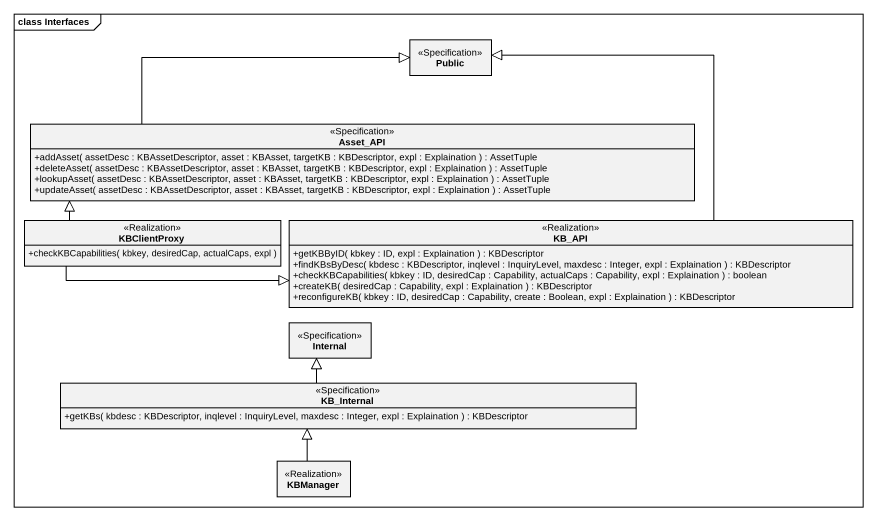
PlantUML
@startuml
mainframe class Interfaces
hide circle
hide empty members
skinparam classAttributeIconSize 0
interface Public <<Specification>>
interface Asset_API <<Specification>> {
  +addAsset( assetDesc : KBAssetDescriptor, asset : KBAsset, targetKB : KBDescriptor, expl : Explaination ) : AssetTuple
  +deleteAsset( assetDesc : KBAssetDescriptor, asset : KBAsset, targetKB : KBDescriptor, expl : Explaination ) : AssetTuple
  +lookupAsset( assetDesc : KBAssetDescriptor, asset : KBAsset, targetKB : KBDescriptor, expl : Explaination ) : AssetTuple
  +updateAsset( assetDesc : KBAssetDescriptor, asset : KBAsset, targetKB : KBDescriptor, expl : Explaination ) : AssetTuple
}
interface KBClientProxy <<Realization>> {
  +checkKBCapabilities( kbkey, desiredCap, actualCaps, expl )
}
interface KB_API <<Realization>> {
  +getKBByID( kbkey : ID, expl : Explaination ) : KBDescriptor
  +findKBsByDesc( kbdesc : KBDescriptor, inqlevel : InquiryLevel, maxdesc : Integer, expl : Explaination ) : KBDescriptor
  +checkKBCapabilities( kbkey : ID, desiredCap : Capability, actualCaps : Capability, expl : Explaination ) : boolean
  +createKB( desiredCap : Capability, expl : Explaination ) : KBDescriptor
  +reconfigureKB( kbkey : ID, desiredCap : Capability, create : Boolean, expl : Explaination ) : KBDescriptor
}
interface Internal <<Specification>>
interface KB_Internal <<Specification>> {
  +getKBs( kbdesc : KBDescriptor, inqlevel : InquiryLevel, maxdesc : Integer, expl : Explaination ) : KBDescriptor
}
interface KBManager <<Realization>>
Asset_API -up-|> Public
KBClientProxy -right-|> Asset_API
KBClientProxy -right-|> KB_API
KB_API -up-|> Public
KB_Internal -up-|> Internal
KBManager -up-|> KB_Internal
@enduml
